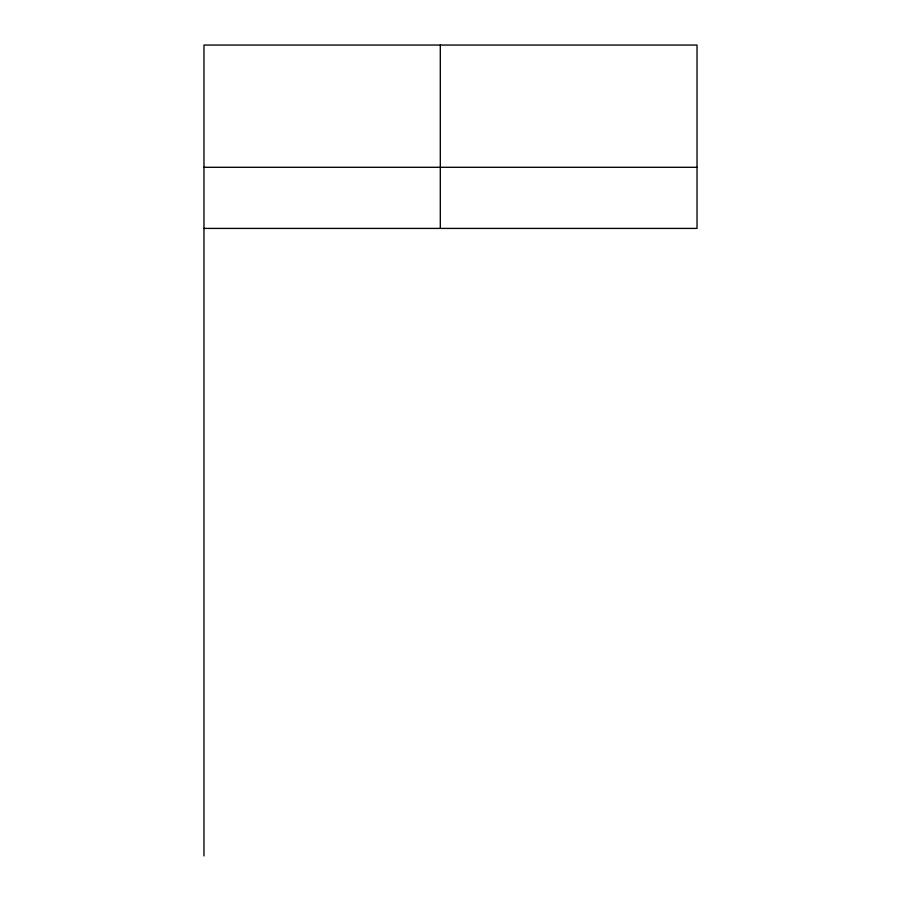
<?xml version="1.0" encoding="UTF-8"?>
<svg xmlns="http://www.w3.org/2000/svg" width="901" height="901" viewBox="0 0 901 901"><rect width="100%" height="100%" fill="white"/><g stroke="black" fill="none" stroke-linecap="round" stroke-linejoin="round"><path stroke-width="1.35" d="M203.975 167.293L697.025 167.293M203.975 228.415L697.025 228.415L697.025 45.05L203.975 45.05L203.975 855.95M440.307 45.05L440.307 228.415"/></g></svg>
